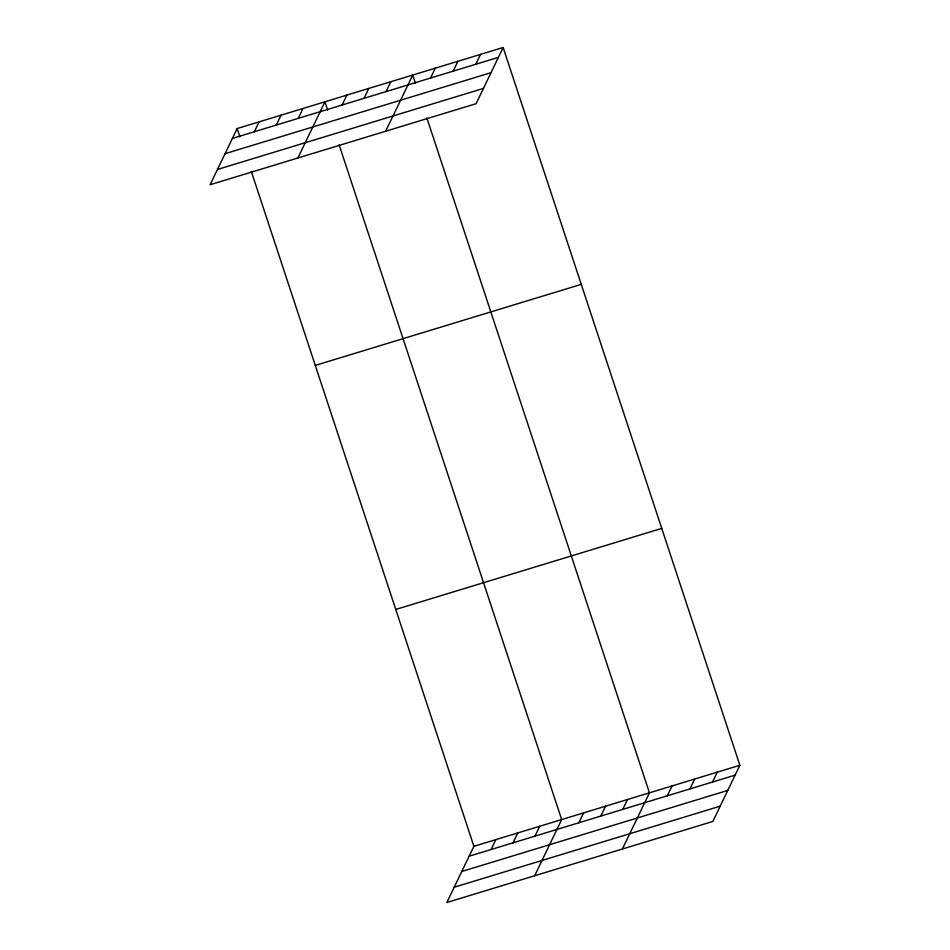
<?xml version="1.0" encoding="UTF-8"?>
<svg xmlns="http://www.w3.org/2000/svg" width="950" height="950" viewBox="0 0 950 950"><rect width="100%" height="100%" fill="white"/><g stroke="black" fill="none" stroke-linecap="round" stroke-linejoin="round"><path stroke-width="1.43" d="M237.167 128.547L210.128 184.727L476.104 103.681L503.144 47.5L237.167 128.547L239.911 136.859M254.351 131.741L259.113 121.861M276.296 125.056L281.058 115.176M298.241 118.37L302.991 108.49M297.896 157.985L324.936 101.804L327.679 110.117M342.131 104.999L346.881 95.119M364.064 98.313L368.826 88.433M386.009 91.627L390.771 81.748M385.664 131.243L412.704 75.062L415.447 83.362M430.564 78.043L435.314 68.162M453.174 71.155L457.924 61.275M475.772 64.267L480.534 54.387M251.334 171.487L473.896 846.319L446.856 902.5L712.832 821.453L739.872 765.273L503.144 47.5M491.091 849.514L495.841 839.634M513.036 842.816L517.786 832.936M534.969 836.131L539.731 826.251M534.636 875.758L561.676 819.565L339.103 144.744M578.859 822.759L583.609 812.879M600.804 816.074L605.554 806.194M622.749 809.388L627.499 799.508M622.404 849.003L649.444 792.822L426.871 118.002M667.292 795.815L672.054 785.935M689.902 788.928L694.664 779.047M712.512 782.04L717.262 772.16M232.417 138.427L498.382 57.38M225.055 153.71L491.031 72.663M217.479 169.456L483.455 88.409M315.293 365.406L581.258 284.359M395.782 609.449L661.746 528.402M473.896 846.319L739.872 765.273M469.146 856.199L735.122 775.141M461.795 871.471L727.759 790.424M454.219 887.217L720.183 806.17"/></g></svg>
